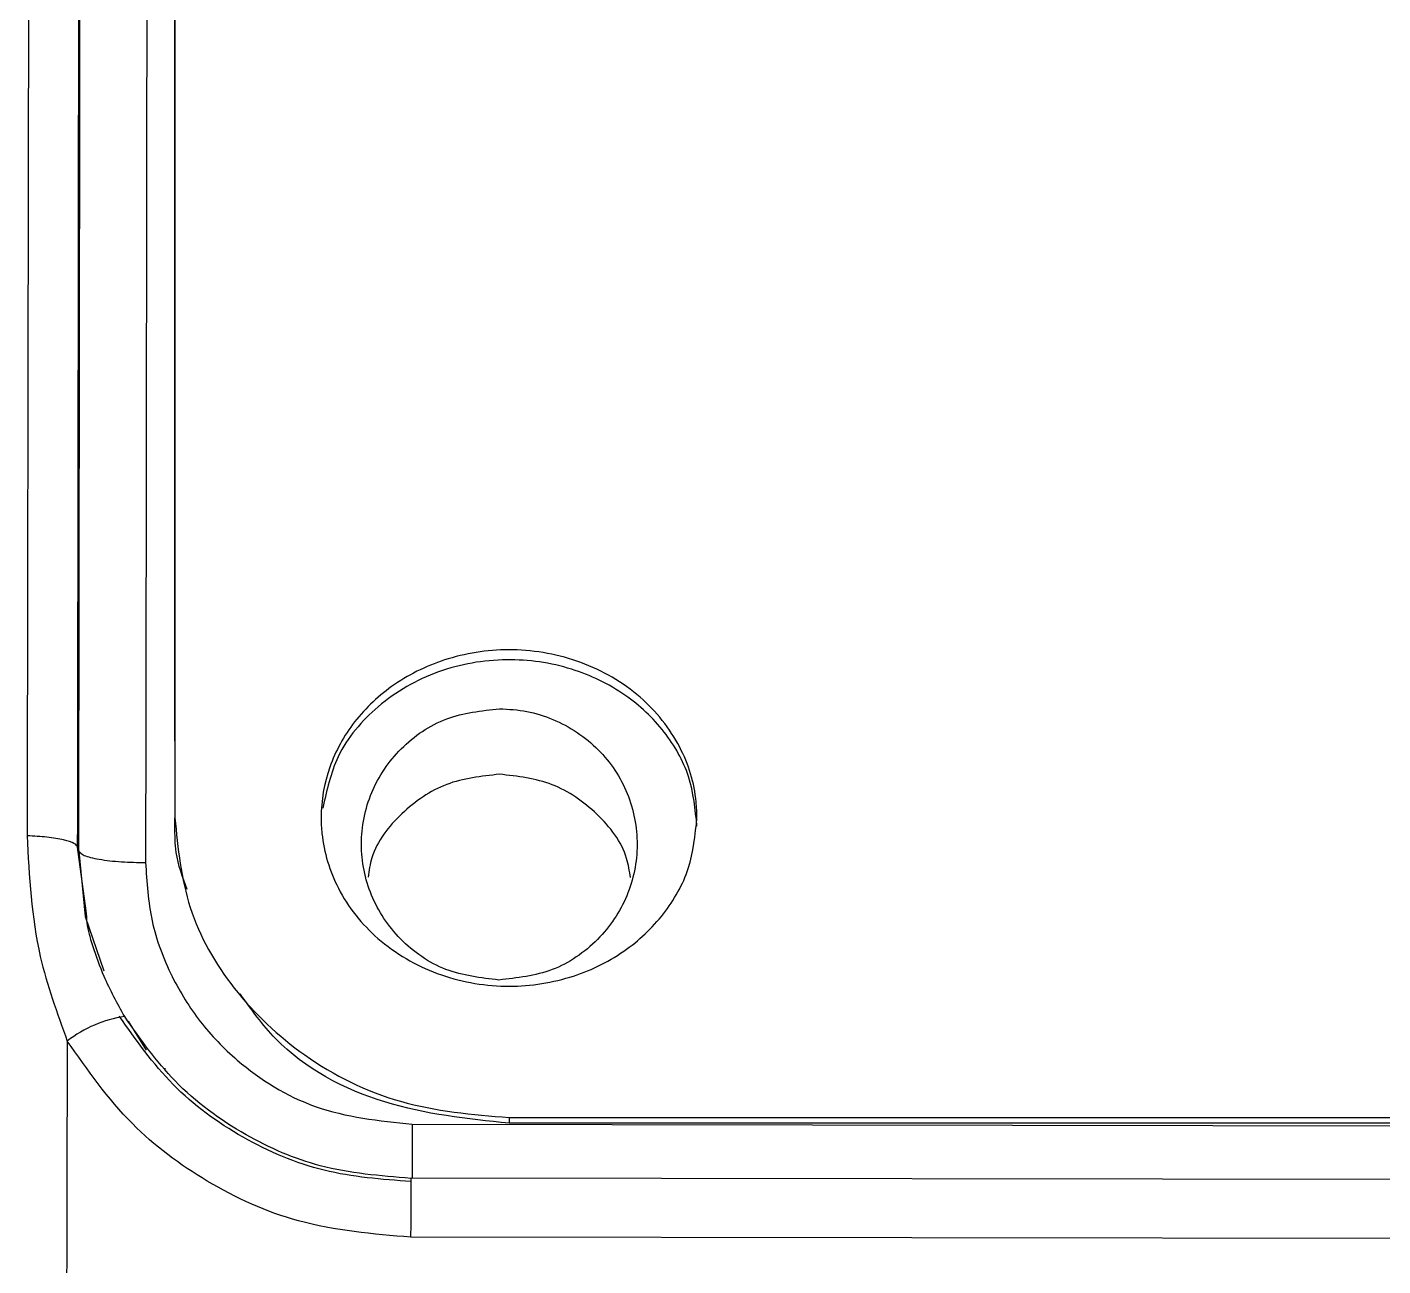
# Model space of a CAD drawing. Header units: millimetres. Extents: x 5659 to 7608, y 3628 to 5007.
# Drawn here: x 6097.13 to 6113.36, y 4776.78 to 4791.6 of the extents above; entities that cross this region are included whole.
import ezdxf

# ---------------------------------------------------------------- set-up
doc = ezdxf.new("R2010")
doc.units = ezdxf.units.MM

msp = doc.modelspace()

# ---------------------------------------------------------------- linework, layer by layer
at = {"color": 7, "linetype": 'Continuous', "lineweight": 25}
for p, q in [((6098.897, 4782.041), (6098.897, 4782.142)), ((6097.733, 4781.791), (6097.747, 4781.743)), ((6097.836, 4781.028), (6097.733, 4781.791)), ((6097.747, 4781.743), (6097.825, 4780.962)), ((6097.825, 4780.962), (6098.046, 4780.311)), ((6098.339, 4779.708), (6098.555, 4779.359)), ((6098.78, 4779.117), (6098.78, 4779.145)), ((6102.897, 4778.555), (6138.666, 4778.555)), ((6102.897, 4778.555), (6102.898, 4778.486)), ((6101.737, 4778.474), (6138.474, 4778.422)), ((6138.567, 4778.487), (6102.898, 4778.486)), ((6101.724, 4777.827), (6101.721, 4777.827)), ((6137.108, 4777.781), (6101.724, 4777.83)), ((6134.547, 4777.078), (6101.723, 4777.123))]:
    msp.add_line(p, q, dxfattribs=at)
at = {"color": 7, "linetype": 'Continuous', "lineweight": 25, "flags": 128}
for points in [[(6097.609, 4779.47), (6097.597, 4774.022), (6097.586, 4768.544), (6097.574, 4763.063), (6097.562, 4757.607), (6097.551, 4752.203), (6097.539, 4746.877), (6097.528, 4741.656), (6097.517, 4736.565)], [(6101.737, 4778.474), (6101.737, 4778.326), (6101.737, 4778.187), (6101.737, 4778.063), (6101.737, 4777.958), (6101.736, 4777.875), (6101.736, 4777.83)], [(6101.723, 4777.123), (6101.724, 4777.274), (6101.724, 4777.415), (6101.724, 4777.543), (6101.724, 4777.651), (6101.724, 4777.736), (6101.724, 4777.795), (6101.724, 4777.826), (6101.724, 4777.83)]]:
    msp.add_lwpolyline(points, dxfattribs=at)
at = {"color": 7, "linetype": 'Continuous', "lineweight": 25}
msp.add_arc((6098.498, 4778.337), 1.44, 98.0719, 128.1126, dxfattribs=at)
for points, knots in [([(6098.897, 4846.942), (6098.897, 4846.838), (6098.897, 4846.318), (6098.897, 4844.951), (6098.897, 4842.791), (6098.897, 4840.172), (6098.897, 4837.71), (6098.897, 4834.202), (6098.897, 4831.059), (6098.897, 4826.744), (6098.897, 4822.057), (6098.897, 4816.925), (6098.897, 4811.501), (6098.897, 4806.942), (6098.897, 4801.02), (6098.897, 4796.114), (6098.897, 4789.435), (6098.897, 4785.142), (6098.897, 4782.141)], [0, 0, 0, 0, 0.020124, 0.100733, 0.181328, 0.221587, 0.302184, 0.342442, 0.423039, 0.463298, 0.543894, 0.624491, 0.664749, 0.745346, 0.785604, 0.8662, 0.906458, 1, 1, 1, 1]), ([(6097.228, 4845.994), (6097.228, 4846.023), (6097.228, 4846.111), (6097.227, 4845.125), (6097.224, 4843.112), (6097.219, 4840.049), (6097.214, 4836.661), (6097.209, 4833.323), (6097.204, 4830.254), (6097.199, 4826.61), (6097.192, 4822.34), (6097.185, 4817.694), (6097.177, 4812.747), (6097.169, 4807.577), (6097.16, 4801.892), (6097.15, 4795.695), (6097.14, 4789.012), (6097.132, 4784.321), (6097.128, 4781.927)], [0, 0, 0, 0, 0.039342, 0.122943, 0.206183, 0.289063, 0.371582, 0.416612, 0.465601, 0.518547, 0.575452, 0.636313, 0.690059, 0.746552, 0.805793, 0.867782, 0.932518, 1, 1, 1, 1]), ([(6097.733, 4781.791), (6097.738, 4785.091), (6097.747, 4791.689), (6097.76, 4801.119), (6097.772, 4810), (6097.783, 4818.157), (6097.793, 4825.458), (6097.801, 4831.776), (6097.808, 4836.998), (6097.813, 4841.054), (6097.816, 4843.802), (6097.817, 4845.248), (6097.817, 4845.225), (6097.817, 4845.216)], [0, 0, 0, 0, 0.094309, 0.188619, 0.282928, 0.377238, 0.471547, 0.565857, 0.660166, 0.754475, 0.848785, 0.943094, 1, 1, 1, 1]), ([(6097.747, 4781.743), (6097.75, 4784.128), (6097.757, 4788.835), (6097.766, 4795.584), (6097.775, 4801.927), (6097.783, 4807.822), (6097.79, 4813.252), (6097.798, 4818.985), (6097.806, 4824.754), (6097.813, 4830.234), (6097.819, 4834.701), (6097.823, 4838.225), (6097.826, 4840.887), (6097.829, 4842.79), (6097.83, 4844.008), (6097.83, 4844.725), (6097.83, 4844.756), (6097.83, 4844.771)], [0, 0, 0, 0, 0.06854, 0.13522, 0.200041, 0.263001, 0.324101, 0.38334, 0.468684, 0.549845, 0.626823, 0.699617, 0.768227, 0.832652, 0.892892, 0.948946, 1, 1, 1, 1]), ([(6098.628, 4844.017), (6098.628, 4844.029), (6098.629, 4844.141), (6098.628, 4843.789), (6098.628, 4843.219), (6098.627, 4842.672), (6098.627, 4841.998), (6098.626, 4841.19), (6098.625, 4840.25), (6098.623, 4839.178), (6098.621, 4837.469), (6098.618, 4834.783), (6098.613, 4830.633), (6098.606, 4825.416), (6098.599, 4819.81), (6098.591, 4814.132), (6098.584, 4808.665), (6098.575, 4802.652), (6098.566, 4796.105), (6098.557, 4789.062), (6098.55, 4784.12), (6098.546, 4781.606)], [0, 0, 0, 0, 0.008365, 0.077995, 0.107986, 0.138061, 0.168221, 0.198465, 0.228793, 0.259205, 0.289702, 0.358895, 0.433683, 0.514064, 0.600037, 0.66048, 0.723411, 0.788828, 0.856732, 0.927123, 1, 1, 1, 1]), ([(6098.897, 4783.061), (6098.897, 4783.368), (6098.897, 4786.267), (6098.897, 4791.693), (6098.897, 4797.91), (6098.897, 4803.945), (6098.897, 4808.575), (6098.897, 4812.386), (6098.897, 4813.83), (6098.897, 4814.226)], [0, 0, 0, 0, 0.027476, 0.259697, 0.491874, 0.607849, 0.840033, 0.956008, 1, 1, 1, 1]), ([(6105.147, 4782.141), (6105.127, 4781.936), (6105.085, 4781.524), (6104.763, 4780.964), (6104.275, 4780.504), (6103.615, 4780.191), (6102.835, 4780.083), (6102.022, 4780.234), (6101.31, 4780.648), (6100.825, 4781.253), (6100.663, 4781.789), (6100.637, 4782.283), (6100.719, 4782.759), (6101.029, 4783.317), (6101.521, 4783.774), (6102.179, 4784.086), (6102.96, 4784.193), (6103.772, 4784.043), (6104.485, 4783.632), (6104.968, 4783.03), (6105.136, 4782.496), (6105.145, 4782.204), (6105.147, 4782.141)], [0, 0, 0, 0, 0.0462758, 0.0927179, 0.1417121, 0.1951856, 0.2536832, 0.3152623, 0.3769162, 0.4343748, 0.4858184, 0.4999945, 0.5462457, 0.5926943, 0.6417948, 0.6951523, 0.7535088, 0.8153875, 0.8768489, 0.9341452, 0.9857242, 1, 1, 1, 1]), ([(6105.147, 4782.04), (6105.127, 4782.242), (6105.086, 4782.647), (6104.77, 4783.196), (6104.288, 4783.649), (6103.634, 4783.962), (6102.854, 4784.074), (6102.033, 4783.931), (6101.319, 4783.521), (6100.817, 4782.931), (6100.714, 4782.469), (6100.668, 4782.258)], [0, 0, 0, 0, 0.094451, 0.189257, 0.289702, 0.400146, 0.521769, 0.650671, 0.779907, 0.899666, 1, 1, 1, 1]), ([(6102.777, 4780.2), (6102.56, 4780.226), (6102.122, 4780.277), (6101.573, 4780.66), (6101.214, 4781.198), (6101.088, 4781.828), (6101.215, 4782.459), (6101.58, 4782.997), (6102.131, 4783.374), (6102.567, 4783.422), (6102.784, 4783.446)], [0, 0, 0, 0, 0.1258291, 0.2535561, 0.3764248, 0.4989128, 0.6236721, 0.747541, 0.8747163, 1, 1, 1, 1]), ([(6102.784, 4783.446), (6102.893, 4783.44), (6103.112, 4783.427), (6103.532, 4783.294), (6103.991, 4782.99), (6104.35, 4782.447), (6104.472, 4781.82), (6104.345, 4781.192), (6103.982, 4780.655), (6103.432, 4780.274), (6102.994, 4780.225), (6102.777, 4780.2)], [0, 0, 0, 0, 0.063647, 0.126728, 0.254765, 0.378014, 0.500896, 0.623844, 0.746999, 0.874414, 1, 1, 1, 1]), ([(6102.783, 4782.662), (6102.566, 4782.638), (6102.132, 4782.591), (6101.594, 4782.213), (6101.266, 4781.798), (6101.221, 4781.509), (6101.209, 4781.431)], [0, 0, 0, 0, 0.296568, 0.593137, 0.889705, 1, 1, 1, 1]), ([(6104.351, 4781.426), (6104.339, 4781.504), (6104.295, 4781.792), (6103.969, 4782.208), (6103.433, 4782.588), (6102.999, 4782.637), (6102.783, 4782.662)], [0, 0, 0, 0, 0.109464, 0.406309, 0.703155, 1, 1, 1, 1]), ([(6098.897, 4782.141), (6098.934, 4781.776), (6099.007, 4781.045), (6099.578, 4780.049), (6100.445, 4779.236), (6101.592, 4778.666), (6102.458, 4778.592), (6102.897, 4778.555)], [0, 0, 0, 0, 0.18467, 0.369999, 0.565857, 0.779451, 1, 1, 1, 1]), ([(6097.128, 4781.927), (6097.153, 4781.44), (6097.197, 4780.598), (6097.487, 4779.805), (6097.609, 4779.47)], [0, 0, 0, 0, 0.578809, 1, 1, 1, 1]), ([(6097.733, 4781.791), (6097.724, 4781.806), (6097.704, 4781.836), (6097.573, 4781.877), (6097.378, 4781.911), (6097.21, 4781.922), (6097.128, 4781.927)], [0, 0, 0, 0, 0.236435, 0.490512, 0.749718, 1, 1, 1, 1]), ([(6099.045, 4781.284), (6098.99, 4781.43), (6098.898, 4781.675), (6098.898, 4781.935), (6098.897, 4782.04)], [0, 0, 0, 0, 0.593259, 1, 1, 1, 1]), ([(6097.747, 4781.743), (6097.762, 4781.725), (6097.792, 4781.689), (6097.979, 4781.643), (6098.244, 4781.611), (6098.448, 4781.607), (6098.546, 4781.606)], [0, 0, 0, 0, 0.241134, 0.500716, 0.759899, 1, 1, 1, 1]), ([(6098.546, 4781.606), (6098.561, 4781.371), (6098.591, 4780.901), (6098.834, 4780.255), (6099.184, 4779.69), (6099.732, 4779.122), (6100.581, 4778.596), (6101.342, 4778.516), (6101.737, 4778.474)], [0, 0, 0, 0, 0.143067, 0.286609, 0.415374, 0.544382, 0.763169, 1, 1, 1, 1]), ([(6098.296, 4779.763), (6098.209, 4779.921), (6098.06, 4780.192), (6097.942, 4780.517), (6097.892, 4780.683), (6097.879, 4780.728), (6097.876, 4780.742), (6097.849, 4780.838), (6097.843, 4780.934), (6097.836, 4781.028)], [0, 0, 0, 0, 0.397048, 0.683244, 0.759352, 0.780646, 0.787103, 0.790766, 1, 1, 1, 1]), ([(6102.898, 4778.486), (6102.397, 4778.539), (6101.394, 4778.645), (6100.238, 4779.251), (6099.812, 4779.848), (6099.679, 4780.035)], [0, 0, 0, 0, 0.4067081, 0.8144852, 1, 1, 1, 1]), ([(6101.724, 4777.789), (6101.373, 4777.815), (6100.671, 4777.868), (6099.693, 4778.286), (6098.834, 4778.911), (6098.433, 4779.483), (6098.232, 4779.769)], [0, 0, 0, 0, 0.250073, 0.500024, 0.749959, 1, 1, 1, 1]), ([(6101.721, 4777.827), (6101.355, 4777.857), (6100.667, 4777.912), (6099.7, 4778.334), (6098.877, 4778.936), (6098.484, 4779.495), (6098.296, 4779.763)], [0, 0, 0, 0, 0.266066, 0.500454, 0.760276, 1, 1, 1, 1]), ([(6101.723, 4777.123), (6101.268, 4777.161), (6100.413, 4777.233), (6099.28, 4777.75), (6098.31, 4778.47), (6097.851, 4779.125), (6097.609, 4779.47)], [0, 0, 0, 0, 0.274724, 0.515626, 0.744394, 1, 1, 1, 1])]:
    msp.add_open_spline(points, degree=3, knots=knots, dxfattribs=at)

doc.saveas('drawing.dxf')
